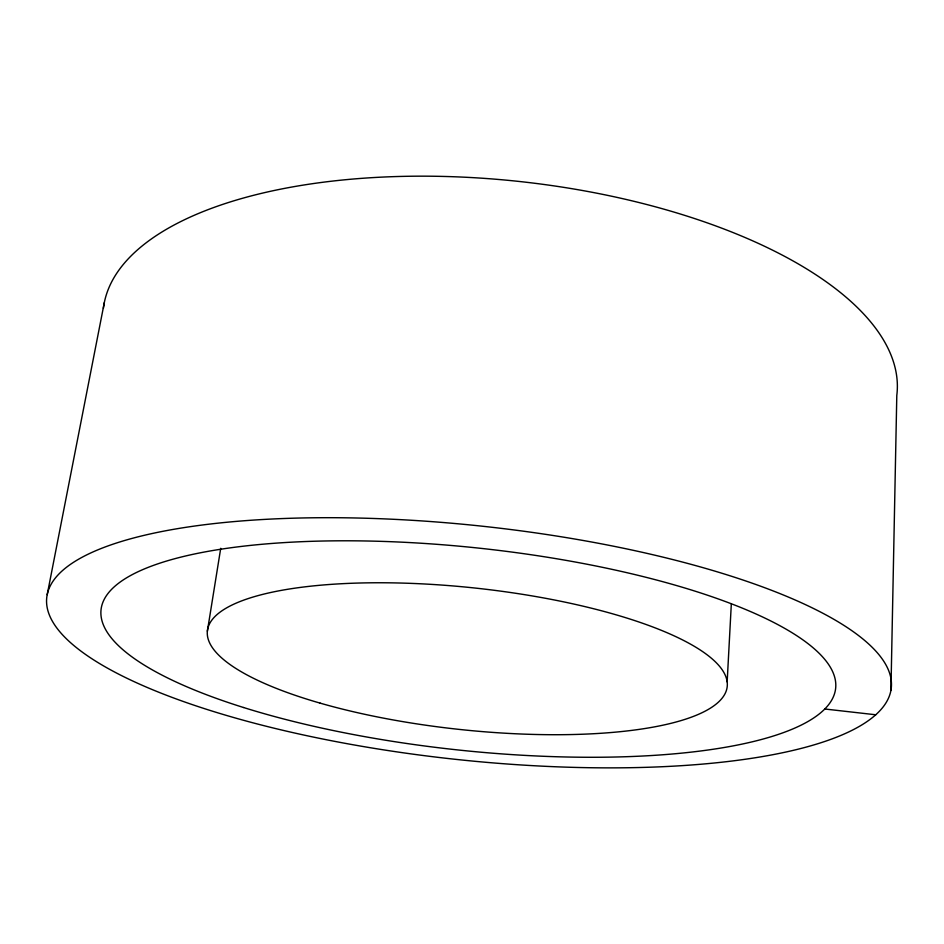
<?xml version="1.0" encoding="UTF-8"?>
<svg xmlns="http://www.w3.org/2000/svg" width="944" height="944" viewBox="0 0 944 944"><rect width="100%" height="100%" fill="white"/><g stroke="black" fill="none" stroke-linecap="round" stroke-linejoin="round"><path stroke-width="1.42" d="M890.935 690.324A424.682 117.327 6.1 0 0 276.439 518.811A424.682 117.327 6.1 0 0 239.658 719.21A424.682 117.327 6.1 0 0 890.935 690.324L896.8 395.406A399.088 171.312 6.1 0 0 521.029 181.661A399.088 171.312 6.1 0 0 103.403 308.263M727.163 681.898L731.317 603.995M207.373 631.194L220.719 548.287M47.2 594.661L104.3 302.694M824.785 709.003L875.749 714.773M243.564 707.516A369.387 101.445 6.1 0 0 832.478 698.678A369.387 101.445 6.1 0 0 328.996 540.912A369.387 101.445 6.1 0 0 243.564 707.516M320.158 703.138A261.394 71.119 6.1 0 0 726.538 689.934A261.394 71.119 6.1 0 0 355.215 583.144A261.394 71.119 6.1 0 0 320.158 703.138"/></g></svg>
